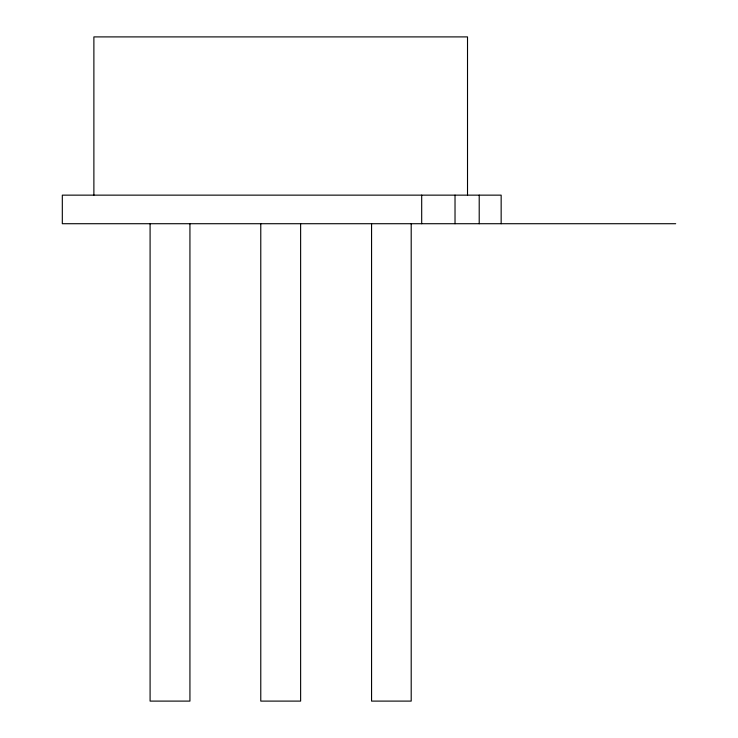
<?xml version="1.0" encoding="UTF-8"?>
<svg xmlns="http://www.w3.org/2000/svg" width="738" height="738" viewBox="0 0 738 738"><rect width="100%" height="100%" fill="white"/><g stroke="black" fill="none" stroke-linecap="round" stroke-linejoin="round"><path stroke-width="1.11" d="M675.685 223.715L62.315 223.715L62.315 195.146L501.157 195.146L501.157 223.715M479.211 195.146L479.211 223.715M467.514 195.146L467.514 36.9L93.883 36.9L93.883 195.146M455.023 195.146L455.023 223.715M421.693 195.146L421.693 223.715M411.204 223.715L411.204 701.1L371.565 701.1L371.565 223.715M300.624 223.715L300.624 701.1L260.772 701.1L260.772 223.715M189.934 223.715L189.934 701.1L150.091 701.1L150.091 223.715"/></g></svg>
